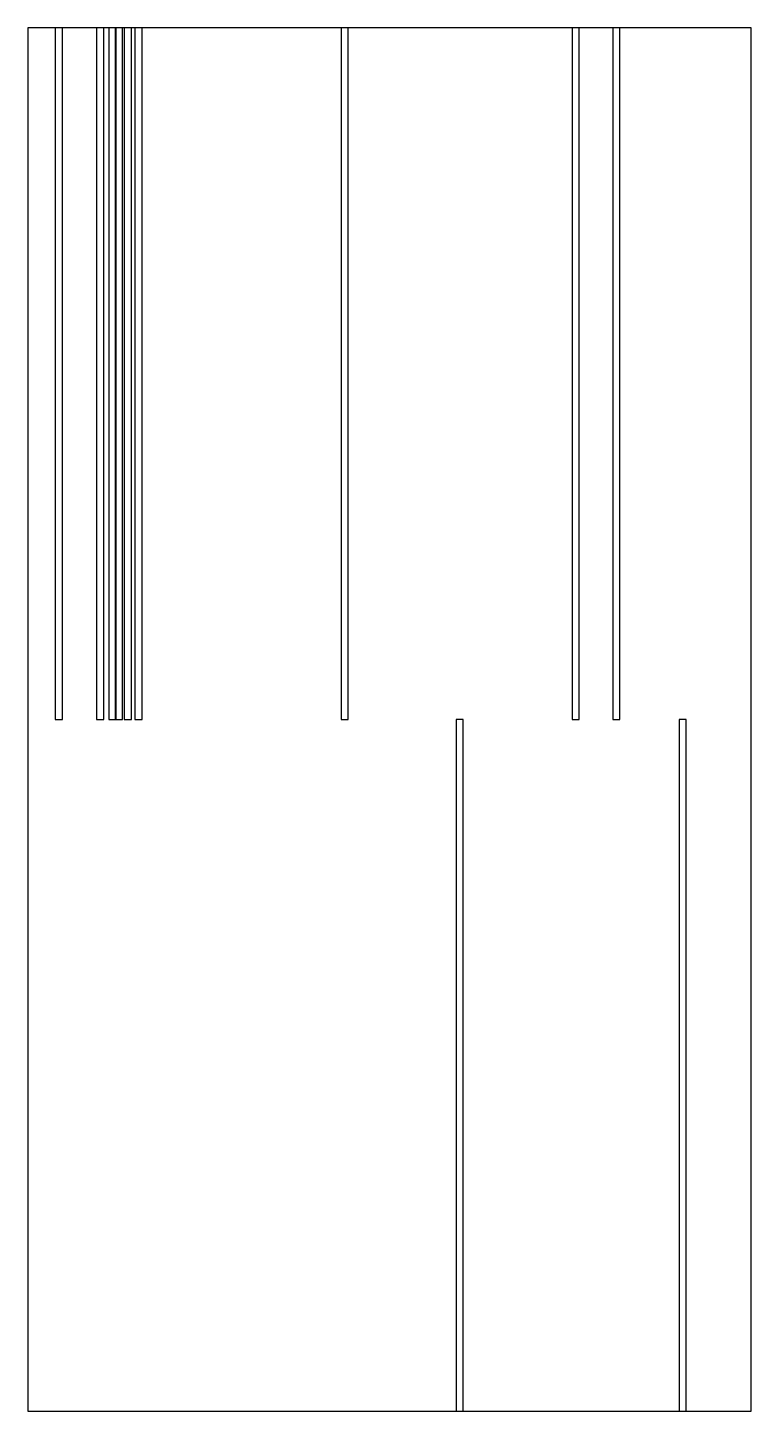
# Model space of a CAD drawing. Header units: millimetres. Extents: x 0 to 314, y 0 to 600.
import ezdxf

# ---------------------------------------------------------------- set-up
doc = ezdxf.new("R2010")
doc.units = ezdxf.units.MM
doc.layers.add('OUTLINE', color=5, linetype='Continuous')
doc.layers.add('SLOT', color=1, linetype='Continuous')

msp = doc.modelspace()

# ---------------------------------------------------------------- linework, layer by layer
at = {"layer": 'OUTLINE'}
msp.add_lwpolyline([(0, 0), (313.78, 0), (313.78, 600), (0, 600), (0, 0)], close=True, dxfattribs=at)
at = {"layer": 'SLOT'}
for points in [[(11.97, 300), (15.07, 300), (15.07, 600), (11.97, 600), (11.97, 300)], [(29.9, 300), (33, 300), (33, 600), (29.9, 600), (29.9, 300)], [(35.23, 300), (38.33, 300), (38.33, 600), (35.23, 600), (35.23, 300)], [(38, 300), (41.1, 300), (41.1, 600), (38, 600), (38, 300)], [(41.9, 300), (45, 300), (45, 600), (41.9, 600), (41.9, 300)], [(46.52, 300), (49.62, 300), (49.62, 600), (46.52, 600), (46.52, 300)], [(135.9, 300), (139, 300), (139, 600), (135.9, 600), (135.9, 300)], [(236.03, 300), (239.13, 300), (239.13, 600), (236.03, 600), (236.03, 300)], [(253.73, 300), (256.83, 300), (256.83, 600), (253.73, 600), (253.73, 300)], [(185.73, 0), (188.83, 0), (188.83, 300), (185.73, 300), (185.73, 0)], [(282.42, 0), (285.52, 0), (285.52, 300), (282.42, 300), (282.42, 0)]]:
    msp.add_lwpolyline(points, close=True, dxfattribs=at)

doc.saveas('drawing.dxf')
